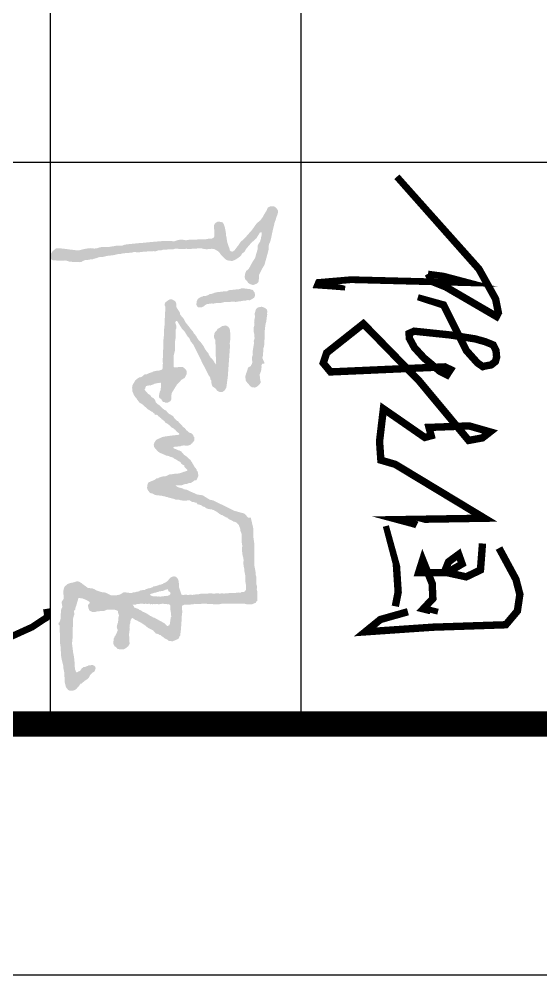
# Model space of a CAD drawing. Extents: x 2506385 to 2810062, y -487803 to -193521.
# Drawn here: x 2658238 to 2660319, y -450039 to -446230 of the extents above; entities that cross this region are included whole.
import ezdxf

# ---------------------------------------------------------------- set-up
doc = ezdxf.new("R2010")
doc.units = 0
doc.header["$LTSCALE"] = 1000
doc.header["$MEASUREMENT"] = 0
doc.linetypes.add('CENTERX2', pattern=[4, 2.5, -0.5, 0.5, -0.5])
doc.layers.add('PUB_TITLE', color=4, linetype='Continuous')

# ---------------------------------------------------------------- blocks, each defined once
blk = doc.blocks.new('A$C79942E48')
at = {"const_width": 25}
for points in [[(1265.8, 632.7), (1371.8, 690.1), (1422.7, 703.4), (1479.1, 695), (1525.7, 655.7), (1533.9, 408.7), (1549.7, 178.9), (1507.9, 230.3), (1481.5, 323.8)], [(1250.3, 576.7), (1340.2, 569.8), (1363.3, 521.4), (1347.2, 447.6), (1312.6, 461.4), (1287.2, 496), (1319.5, 507.5), (1349.2, 456.9), (1349.5, 360), (1305.7, 373.8), (1386.4, 406.1), (1437.1, 408.4), (1471.7, 376.1), (1480.9, 413), (1488.1, 411.2)]]:
    blk.add_lwpolyline(points, dxfattribs=at)
for points in [[(7.6, 286.3, 23, 25, 0), (320.4, 564.7, 25, 25, 0), (421.7, 621.1, 25, 25, 0), (468.7, 630.5, 25, 25, 0), (481, 624, 25, 25, 0), (381.2, 452.6, 25, 25, 0), (363.1, 407.1, 25, 25, 0), (336.3, 391.9, 25, 25, 0)], [(336.3, 391.9, 21, 23, 0), (344.3, 444.7, 23, 23, 0), (366.7, 529.3, 23, 23, 0), (366.7, 529.3, 23, 23, 0), (356.4, 131.1, 23, 23, 0), (363.5, 47.2, 23, 23, 0), (365.8, 20.6, 23, 23, 0), (374.7, 16.9, 23, 23, 0), (378.2, 66.9, 23, 23, 0), (378.2, 66.9, 23, 23, 0)], [(415.9, 357.5, 21, 25, 0), (442.1, 444.7, 25, 25, 0), (538, 492.6, 25, 25, 0), (596.2, 521.7, 25, 25, 0), (638.4, 559.5, 25, 25, 0), (648, 573.4, 25, 25, 0), (651.1, 577.8, 25, 25, 0), (649.1, 584.7, 25, 25, 0), (645.2, 606.2, 25, 25, 0), (633.9, 620.4, 25, 25, 0), (619, 624.6, 25, 25, 0), (596.3, 622.5, 25, 25, 0), (577.6, 613, 25, 25, 0), (566.6, 586.1, 25, 25, 0), (557.1, 552.1, 25, 25, 0), (549.6, 504.8, 25, 25, 0), (543.7, 466.9, 25, 25, 0), (535, 383.8, 25, 25, 0), (531, 345, 25, 25, 0), (538.6, 327.7, 25, 25, 0), (554.9, 328.6, 25, 25, 0), (586.6, 345.8, 25, 25, 0), (621.9, 378.3, 25, 25, 0), (667.2, 432.6, 25, 25, 0), (679, 456.1, 25, 25, 0), (660.9, 467.9, 25, 25, 0), (651.8, 448.9, 25, 25, 0), (665.1, 149.5, 25, 25, 0), (669, 61.5, 25, 25, 0), (639, 36.6, 25, 25, 0), (604.3, 48.2, 25, 25, 0), (505.8, 172.7, 25, 25, 0), (699.8, 362.2, 25, 25, 0), (873.6, 506.9, 25, 25, 0), (901.1, 529.8, 25, 25, 0), (892.5, 576.4, 25, 25, 0), (872.2, 602.4, 25, 25, 0), (851.9, 531.5, 25, 25, 0), (856.3, 412.9, 25, 25, 0), (856.9, 395.3, 25, 25, 0), (885.2, 402.7, 25, 25, 0), (891, 381, 25, 25, 0), (794, 240.7, 25, 25, 0), (854.8, 233.4, 25, 25, 0), (904.2, 227.6, 25, 25, 0), (967.8, 232, 25, 25, 0), (982.3, 281.2, 25, 25, 0), (1164.7, 583.6, 25, 25, 0), (1169.5, 291.3, 25, 25, 0), (1184.6, 347.6, 25, 25, 0), (1187.8, 354.1, 25, 25, 0)], [(1191.2, 249, 21, 23, 0), (1323.1, 284.7, 25, 25, 0), (1415.3, 290.7, 25, 25, 0), (1463.2, 281, 25, 25, 0)], [(378.2, 66.9, 23, 16, 0), (385.3, 110.9, 3.2, 3.2, 0)]]:
    blk.add_lwpolyline(points, format="xyseb")
blk = doc.blocks.new('EWW')
at = {"linetype": 'CENTERX2'}
h = blk.add_hatch(color=256, dxfattribs=at)
h.dxf.hatch_style = 1
h.paths.add_polyline_path([(-158746.4, 279530.2), (-158743.6, 279532.9), (-158740.9, 279534.3), (-158738.2, 279534.8), (-158735, 279534.1), (-158732.3, 279533.5), (-158729.5, 279533.5), (-158726.6, 279533.9), (-158724.6, 279534.1), (-158721.7, 279535.1), (-158717.6, 279535.6), (-158714.6, 279536), (-158712.5, 279537.1), (-158710.3, 279537.1), (-158707.5, 279536.7), (-158705, 279536.4), (-158703.3, 279536.7), (-158701.5, 279537.3), (-158700.4, 279537.8), (-158698.7, 279538), (-158696.8, 279538), (-158696.1, 279537.3), (-158695.4, 279536.7), (-158694.3, 279535.7), (-158692.1, 279535.3), (-158690.3, 279535.3), (-158689.1, 279535), (-158687.8, 279534.7), (-158686.1, 279535), (-158685, 279534.8), (-158684, 279534.4), (-158682.5, 279534.3), (-158681.6, 279534.6), (-158680.8, 279534.3), (-158679.6, 279534), (-158678.1, 279533.8), (-158677, 279533.4), (-158675, 279533.1), (-158673.4, 279533.3), (-158672, 279533), (-158670.9, 279532.7), (-158668.7, 279532.6), (-158668.1, 279532.2), (-158666.9, 279531.8), (-158666.3, 279531.3), (-158664.3, 279530.1), (-158663, 279529.3), (-158662.3, 279527.6), (-158661.5, 279525.9), (-158660.2, 279524), (-158660.3, 279522.2), (-158661.6, 279520.2), (-158667.4, 279514.3), (-158670.9, 279510.7), (-158674.7, 279504), (-158677.3, 279499.3), (-158679.8, 279494.7), (-158682.4, 279490), (-158684.7, 279485.9), (-158686.9, 279481.9), (-158690, 279476.3), (-158693.1, 279470.7), (-158693.4, 279467.8), (-158694.3, 279465.3), (-158696.2, 279463.4), (-158697, 279461.3), (-158698.2, 279459.4), (-158699, 279457.4), (-158699.6, 279455.7), (-158700.3, 279453.8), (-158702.3, 279451.7), (-158704.3, 279449.7), (-158705.2, 279447.1), (-158705.7, 279445.7), (-158706.9, 279444.7), (-158708.2, 279442.5), (-158709.8, 279439.8), (-158711.3, 279437.1), (-158712.7, 279434.7), (-158713.9, 279432.5), (-158713.9, 279431.2), (-158714.9, 279430.3), (-158715.5, 279428.6), (-158716, 279427), (-158716.1, 279425.6), (-158716.8, 279424.4), (-158717.6, 279423), (-158718.3, 279421.9), (-158719.6, 279420.6), (-158720.8, 279419.5), (-158721.5, 279417.8), (-158722.1, 279416.4), (-158723, 279414.6), (-158723.7, 279412.9), (-158724.7, 279410.7), (-158725.2, 279409.6), (-158725.6, 279408.7), (-158727.1, 279408.2), (-158727.5, 279407.4), (-158728.3, 279405.7), (-158728.8, 279404.6), (-158729.1, 279403.1), (-158729.4, 279401.9), (-158730.1, 279400.8), (-158730.5, 279399.6), (-158731, 279398), (-158731.5, 279396.7), (-158732.2, 279395.5), (-158732.8, 279394.5), (-158732.8, 279393.4), (-158732.8, 279392.4), (-158733.6, 279391.5), (-158734.3, 279390.6), (-158735.2, 279389.6), (-158736.6, 279389.3), (-158738, 279389.1), (-158739.2, 279388.3), (-158740.4, 279387.4), (-158741.2, 279386.3), (-158742, 279385.7), (-158742.7, 279385.2), (-158743.7, 279384.4), (-158744.6, 279384.4), (-158745.5, 279384.7), (-158745.8, 279385.4), (-158745.8, 279387.4), (-158745.8, 279389.1), (-158744.8, 279390.8), (-158744.8, 279392.9), (-158744.8, 279394.9), (-158745.9, 279396.9), (-158746.8, 279398.4), (-158747.1, 279399.8), (-158747.6, 279401.7), (-158747.6, 279404.9), (-158748.1, 279408), (-158748.1, 279410.3), (-158748.7, 279413.4), (-158748.7, 279416.4), (-158748.7, 279419.2), (-158748.7, 279422.1), (-158749, 279424.2), (-158748.5, 279426), (-158748.5, 279427.6), (-158748.1, 279429), (-158748.1, 279432.4), (-158749.2, 279435.6), (-158748.7, 279437.7), (-158748.1, 279440.3), (-158747.5, 279441.6), (-158747.9, 279443.9), (-158748.5, 279446.5), (-158749, 279449.3), (-158748.6, 279450.9), (-158747.3, 279452.7), (-158746.8, 279454.7), (-158747.2, 279456.6), (-158747.2, 279458.4), (-158747.2, 279461.3), (-158746.6, 279463.2), (-158747.2, 279465.4), (-158747.8, 279467.7), (-158747.4, 279469.6), (-158747.1, 279471.3), (-158747.4, 279472.7), (-158747.4, 279474.6), (-158747.1, 279476.4), (-158747.3, 279478.5), (-158747.3, 279480.7), (-158747.3, 279484.5), (-158746.7, 279487.5), (-158746.7, 279491.4), (-158748.1, 279493.7), (-158747.8, 279496.5), (-158748.4, 279499.6), (-158748.9, 279502.1), (-158748.5, 279503.9), (-158748.9, 279506.2), (-158747.6, 279508.9), (-158747.8, 279511.8), (-158747.8, 279513.2), (-158748.6, 279517), (-158747.7, 279519.6), (-158747, 279521.7), (-158746.6, 279523.8), (-158746.6, 279524.8), (-158746.9, 279526), (-158747.1, 279526.8), (-158747.4, 279528.6), (-158747, 279529.2)], flags=16)
h.paths.add_polyline_path([(-158798.3, 279527.2), (-158799.3, 279526.6), (-158800.3, 279525.9), (-158801.8, 279525.5), (-158802.6, 279525.3), (-158803.4, 279524.7), (-158803.9, 279524.3), (-158804.5, 279524.6), (-158805.6, 279524.6), (-158806.1, 279523.4), (-158806.1, 279522.2), (-158806.2, 279521), (-158805.6, 279519.7), (-158805.3, 279518.3), (-158805, 279516.8), (-158804.7, 279515.4), (-158803.8, 279514.1), (-158803.1, 279512.4), (-158802.7, 279510.3), (-158801.9, 279508.7), (-158801.2, 279507.6), (-158800.5, 279506.1), (-158800.5, 279505), (-158799.8, 279503.5), (-158799.3, 279502.3), (-158799.6, 279500.6), (-158799.6, 279499.3), (-158799.1, 279497.9), (-158798.8, 279495.4), (-158798.8, 279493.9), (-158798.2, 279492.6), (-158797.9, 279490.1), (-158797.5, 279488.9), (-158797.2, 279487.7), (-158796.3, 279485.9), (-158796, 279484.3), (-158795.4, 279481.8), (-158794.8, 279480.3), (-158794.1, 279478.7), (-158793.7, 279477.6), (-158793.3, 279475.7), (-158793, 279474.1), (-158792.6, 279472.3), (-158792.3, 279470.5), (-158791.6, 279469), (-158791.5, 279467.4), (-158790.6, 279465.7), (-158790, 279464.6), (-158789.7, 279463.4), (-158789.7, 279461.7), (-158789.3, 279459.4), (-158788.7, 279458.1), (-158788.2, 279457), (-158787.4, 279456.4), (-158786.9, 279455), (-158786.9, 279453.9), (-158785.7, 279453.5), (-158784.8, 279453.1), (-158784, 279453.4), (-158783.4, 279454), (-158782.6, 279454.8), (-158781.8, 279456.5), (-158781, 279458.8), (-158780, 279461.1), (-158779.5, 279463), (-158779, 279464.2), (-158778.4, 279465.4), (-158778.5, 279467.1), (-158778.2, 279468.7), (-158777.9, 279469.9), (-158777.9, 279471.3), (-158778.3, 279473.4), (-158778.5, 279474.9), (-158778.5, 279476.4), (-158778.2, 279478.1), (-158778.6, 279480.1), (-158778.6, 279481.4), (-158777.6, 279482.9), (-158777.4, 279484.6), (-158777.7, 279486.5), (-158778.1, 279488.6), (-158777.5, 279490.4), (-158777.3, 279493), (-158777.6, 279494.2), (-158777.4, 279496.2), (-158777.7, 279498.6), (-158778.3, 279500.5), (-158778.6, 279502.8), (-158778.6, 279505), (-158779, 279506.8), (-158779, 279508.7), (-158779.4, 279510.6), (-158779.6, 279512.8), (-158779.4, 279515), (-158780.1, 279517.5), (-158780.6, 279518.7), (-158779.9, 279520), (-158780.3, 279522.5), (-158780.5, 279523.9), (-158781.9, 279526.1), (-158782.3, 279528.5), (-158783.7, 279530.4), (-158785, 279532.1), (-158785.7, 279532.9), (-158786.8, 279533.9), (-158788.1, 279534.6), (-158789.9, 279534.8), (-158791.5, 279534.5), (-158793.2, 279534.2), (-158794.4, 279532.9), (-158795.6, 279532), (-158796.7, 279530.8), (-158797.5, 279529.9), (-158797.9, 279528.5)], flags=16)
h.paths.add_polyline_path([(-159855.6, 279741.2), (-159857.9, 279755.8), (-159852.7, 279765.3), (-159843.6, 279771.2), (-159827.4, 279773.1), (-159815, 279773.1), (-159800.8, 279773.1), (-159788.2, 279771.2), (-159770.9, 279771.9), (-159748.2, 279770.2), (-159730.1, 279768.9), (-159713.8, 279767.7), (-159695.5, 279766.4), (-159673.9, 279764.8), (-159652.9, 279763.3), (-159628, 279759.9), (-159625.9, 279759.6), (-159610.1, 279757.5), (-159598.7, 279750.4), (-159592.9, 279741.6), (-159592.9, 279730.5), (-159596.9, 279721.8), (-159604.5, 279715.8), (-159608.5, 279712.7), (-159610.9, 279707.6), (-159615.4, 279702.2), (-159621.4, 279699.6), (-159631.5, 279697.5), (-159638.3, 279697.5), (-159643.7, 279694), (-159651.6, 279692.6), (-159660.5, 279686), (-159677.7, 279677.4), (-159692.3, 279670.1), (-159709.6, 279661.4), (-159722.1, 279655.2), (-159735.2, 279648.7), (-159746.7, 279642.9), (-159757.4, 279637.6), (-159771.6, 279630.5), (-159784, 279624.3), (-159792.9, 279615.9), (-159805.8, 279610.6), (-159814.4, 279602.7), (-159826, 279595.7), (-159835.7, 279589.9), (-159845.2, 279580.2), (-159854.8, 279574.2), (-159863.5, 279568.8), (-159870.9, 279564.2), (-159876, 279561.1), (-159876, 279556.9), (-159869.1, 279553.6), (-159858.1, 279557.6), (-159846.2, 279557.6), (-159840.3, 279554.9), (-159833.3, 279554.9), (-159821.1, 279554.9), (-159806.2, 279554.9), (-159792.9, 279552.6), (-159775.7, 279552.6), (-159757.8, 279552.6), (-159747.3, 279550), (-159734.7, 279546.8), (-159722.4, 279546.8), (-159711.2, 279546.8), (-159700.3, 279546.8), (-159693.6, 279546.8), (-159690.7, 279549.7), (-159690.7, 279553), (-159691.3, 279560.2), (-159692.1, 279568.8), (-159692.9, 279577.5), (-159692.9, 279583.7), (-159686.4, 279591), (-159681.1, 279596.9), (-159673.1, 279599.6), (-159665.2, 279599.6), (-159655.9, 279594.9), (-159648.9, 279591.4), (-159644.3, 279583.7), (-159640.5, 279577.3), (-159633.7, 279572.5), (-159624.8, 279562.2), (-159614.2, 279555.6), (-159610.1, 279553), (-159602.3, 279548.2), (-159597.5, 279545.2), (-159589.8, 279540.4), (-159580.4, 279538.4), (-159570.1, 279538.4), (-159563.5, 279538.4), (-159556.6, 279535), (-159553.3, 279529.4), (-159549.7, 279523.4), (-159549.7, 279515.2), (-159552.6, 279510.9), (-159552.6, 279504.9), (-159558.9, 279501), (-159563.2, 279498.2), (-159563.9, 279497.8), (-159566.5, 279496.3), (-159566.3, 279493.2), (-159567.6, 279491.6), (-159570.1, 279490.4), (-159571.9, 279488.3), (-159575.5, 279488.3), (-159581.2, 279489.4), (-159588.4, 279490.8), (-159593.6, 279491.9), (-159597.3, 279493.7), (-159600.4, 279495.3), (-159604.1, 279495.3), (-159608.6, 279496.2), (-159611.7, 279496.8), (-159614.7, 279497.4), (-159617.4, 279497.4), (-159620.9, 279497.4), (-159624, 279497.4), (-159626, 279497.4), (-159628.6, 279495.9), (-159629.6, 279495.3), (-159629.6, 279491.9), (-159628.5, 279489.6), (-159628.5, 279486.1), (-159628.5, 279483.8), (-159627.6, 279481.6), (-159627.6, 279478.9), (-159627.6, 279476.6), (-159625.5, 279473.8), (-159626.4, 279472), (-159624.3, 279468.4), (-159621.7, 279465.3), (-159621.7, 279461.9), (-159620.4, 279457.5), (-159618.2, 279454.3), (-159619.2, 279450.9), (-159618.5, 279447.4), (-159618.5, 279444.5), (-159617.9, 279441.9), (-159616.2, 279439.7), (-159616.2, 279437.6), (-159613.9, 279436.4), (-159610.9, 279434.8), (-159609, 279433.8), (-159606, 279433.8), (-159603.8, 279431.7), (-159602.3, 279431.7), (-159600.5, 279432.9), (-159597.7, 279434.7), (-159593.8, 279437.2), (-159592.1, 279439.7), (-159589.3, 279442.5), (-159585.6, 279445.1), (-159583.7, 279448.2), (-159581.9, 279451.2), (-159580, 279454.3), (-159577.2, 279455.8), (-159574.4, 279457.4), (-159572.8, 279458.3), (-159571.5, 279460.6), (-159570.7, 279462), (-159569.3, 279464.5), (-159567.1, 279468.4), (-159563.1, 279471.2), (-159559.8, 279473.5), (-159555.4, 279474.9), (-159552.1, 279475.9), (-159549.7, 279478.6), (-159545.9, 279481.4), (-159543.7, 279484.9), (-159542.1, 279487.2), (-159539.9, 279490.7), (-159536.9, 279493.7), (-159535.1, 279495.5), (-159529.4, 279501.2), (-159525.9, 279504.7), (-159523.6, 279508.7), (-159520.4, 279512.1), (-159519.2, 279516.2), (-159514.3, 279520.7), (-159510.9, 279523.8), (-159508.5, 279526.1), (-159506.3, 279528.2), (-159504.3, 279531.7), (-159501.3, 279536.9), (-159499.5, 279540), (-159498.3, 279543.5), (-159496.1, 279545.2), (-159493.2, 279547.5), (-159489.7, 279548.7), (-159487.6, 279551.3), (-159480.3, 279557.7), (-159477.7, 279561.3), (-159476, 279565.4), (-159472.3, 279568), (-159468.9, 279570.4), (-159466.5, 279573.5), (-159461.1, 279578.4), (-159456.4, 279582.7), (-159452.7, 279586.1), (-159450.3, 279589.8), (-159448.6, 279592.3), (-159440.8, 279597.8), (-159437.1, 279602.3), (-159434.6, 279605.4), (-159430.2, 279610.7), (-159428.7, 279616.1), (-159428, 279618.4), (-159424.6, 279621.6), (-159420.5, 279625.6), (-159415.9, 279626.5), (-159413.6, 279629.2), (-159408.6, 279629.2), (-159402.7, 279629.2), (-159398.6, 279629.2), (-159395.9, 279627.1), (-159393.2, 279624.9), (-159389.1, 279621.7), (-159385.8, 279617.3), (-159382, 279614), (-159381.3, 279611.1), (-159380, 279608.6), (-159378.7, 279603), (-159378.7, 279597.9), (-159378.7, 279593.9), (-159379.9, 279589.8), (-159379.9, 279586.6), (-159378.5, 279582.2), (-159378.5, 279578.6), (-159375.9, 279574.4), (-159375.9, 279570.9), (-159375.9, 279568.1), (-159375.9, 279565.5), (-159375.3, 279562), (-159374.7, 279559), (-159374.7, 279556), (-159375.6, 279552.6), (-159373.8, 279550), (-159373.2, 279547.2), (-159371.6, 279546.5), (-159369.2, 279545.8), (-159368.7, 279547.9), (-159365.6, 279552), (-159364.7, 279557.8), (-159360.4, 279565.5), (-159360.4, 279569.1), (-159357.1, 279574.7), (-159354.6, 279579.1), (-159351.2, 279580.9), (-159348.8, 279583.1), (-159341.9, 279589.5), (-159335.7, 279598.7), (-159331.7, 279602.8), (-159325.5, 279608.9), (-159323, 279613.9), (-159318.3, 279616), (-159313, 279620.1), (-159303.8, 279625.3), (-159297.9, 279628.6), (-159292.4, 279631.7), (-159287.2, 279636.5), (-159283.8, 279639.6), (-159278.8, 279639.6), (-159275.9, 279642.5), (-159272.2, 279644.2), (-159258, 279645.9), (-159246.7, 279640.7), (-159241.3, 279638.2), (-159241.3, 279632.1), (-159237.9, 279627.3), (-159233.2, 279620.7), (-159230.4, 279616.7), (-159230.4, 279610.4), (-159228, 279604.3), (-159226.4, 279600.1), (-159226.4, 279593.2), (-159224.5, 279588.6), (-159220.6, 279579.3), (-159220.6, 279572.9), (-159220.6, 279568.8), (-159220.6, 279562.5), (-159220.6, 279557.9), (-159218.8, 279555.8), (-159216.1, 279560.4), (-159212.8, 279566), (-159210.6, 279575), (-159208.9, 279582.2), (-159205.6, 279587.4), (-159203.7, 279596.1), (-159202.5, 279601.9), (-159198.5, 279608.9), (-159190.3, 279627.6), (-159183.9, 279642), (-159182.6, 279652), (-159181.1, 279663), (-159175.9, 279671.4), (-159168.5, 279683.3), (-159163.7, 279691), (-159160.5, 279704.6), (-159153.4, 279719.3), (-159147.5, 279731.7), (-159141.7, 279743.9), (-159136.7, 279753.9), (-159128.7, 279770.2), (-159123.8, 279780.1), (-159119.4, 279788.9), (-159113.5, 279810.1), (-159111.4, 279817.9), (-159108.2, 279829.5), (-159097.4, 279839.7), (-159091.6, 279845.1), (-159091.6, 279855.2), (-159070.5, 279860.1), (-159063.7, 279861.6), (-159046.2, 279865.6), (-159031.9, 279865.6), (-159012.9, 279865.6), (-158983.9, 279869.8), (-158967.3, 279869.8), (-158952.8, 279869.8), (-158939.3, 279869.8), (-158925.4, 279869.8), (-158904.4, 279869.8), (-158898.5, 279869.8), (-158884, 279872.5), (-158873.7, 279874.4), (-158863.6, 279874.4), (-158855.8, 279877.7), (-158842.2, 279877.7), (-158832.7, 279877.7), (-158825.5, 279877.7), (-158817.7, 279880.4), (-158806.3, 279878.8), (-158796.5, 279881.5), (-158785.9, 279881.5), (-158778.5, 279881.5), (-158769, 279881.5), (-158761, 279881.5), (-158757.8, 279877.2), (-158752.9, 279875.3), (-158751.3, 279871.1), (-158749.4, 279866.5), (-158746.5, 279859.2), (-158746.5, 279851.2), (-158746.5, 279846.8), (-158746.5, 279839.4), (-158747.8, 279834.3), (-158749.3, 279828.7), (-158749.3, 279823.9), (-158749.3, 279818.6), (-158749.3, 279815), (-158749.3, 279807.2), (-158749.3, 279800.2), (-158749.3, 279794.9), (-158749.3, 279790.7), (-158749, 279774.9), (-158749, 279767), (-158749, 279756.3), (-158749, 279740.8), (-158745.9, 279723.6), (-158745.9, 279712.6), (-158747.6, 279701.6), (-158747.6, 279693), (-158747.6, 279688.4), (-158748.6, 279679.7), (-158748.6, 279671.9), (-158748.6, 279665.4), (-158748.6, 279661.2), (-158748.6, 279657.6), (-158747.4, 279651.3), (-158747.4, 279645.8), (-158747.4, 279638.7), (-158748.8, 279631.2), (-158747.1, 279627.2), (-158747.1, 279619.2), (-158745.8, 279615.2), (-158745.5, 279609.7), (-158745.5, 279605.9), (-158745.5, 279600.9), (-158745.5, 279597.5), (-158745.5, 279592.6), (-158745.5, 279589.9), (-158743.7, 279586.8), (-158742.1, 279583.9), (-158740.6, 279581.3), (-158735.7, 279581.3), (-158733.3, 279580.1), (-158728.3, 279580.1), (-158725.7, 279580.7), (-158717.7, 279582.3), (-158713.3, 279582.3), (-158709.8, 279580.5), (-158704.9, 279581.3), (-158701, 279579.8), (-158695.7, 279579.8), (-158681.9, 279579.9), (-158673, 279577.7), (-158666.6, 279577.7), (-158660.7, 279577.7), (-158653.4, 279576.1), (-158643.8, 279576.1), (-158638.3, 279575.4), (-158628.8, 279574.3), (-158621.3, 279573.4), (-158618.7, 279570.6), (-158612.3, 279568), (-158609.2, 279566.8), (-158607.3, 279562.3), (-158606.2, 279559.7), (-158604.7, 279556.2), (-158603.5, 279553.4), (-158602, 279549.9), (-158601.3, 279548.2), (-158598.4, 279541.2), (-158599.9, 279537.7), (-158599.9, 279533.8), (-158599.9, 279531.5), (-158599.9, 279529.3), (-158603.6, 279524.7), (-158606.7, 279520.8), (-158608.7, 279516.5), (-158610.7, 279512), (-158612.1, 279509), (-158615.5, 279506.3), (-158617, 279503.3), (-158621.5, 279497.9), (-158624.6, 279494.1), (-158624.6, 279490), (-158627.5, 279487.1), (-158629.6, 279479.6), (-158630.9, 279475.4), (-158634.3, 279472.6), (-158637.9, 279469.7), (-158641.8, 279466.4), (-158644.1, 279462.1), (-158646.5, 279457.5), (-158648.2, 279454.3), (-158651.3, 279448.4), (-158653.2, 279444.7), (-158656.9, 279440.2), (-158660.5, 279435.9), (-158665.9, 279429.4), (-158667.7, 279424.8), (-158671.9, 279419.6), (-158674.7, 279414.3), (-158677.7, 279408.8), (-158679.8, 279405), (-158682.3, 279400.3), (-158684.3, 279394.3), (-158687.1, 279391.4), (-158689.1, 279389.5), (-158689.1, 279386.5), (-158690.7, 279384.5), (-158691.8, 279383.1), (-158691.8, 279380.9), (-158688.8, 279379), (-158684.6, 279376.4), (-158679, 279375.1), (-158673.5, 279375.1), (-158666.3, 279372.4), (-158660.6, 279372.4), (-158652.7, 279371), (-158647.5, 279372.5), (-158640.6, 279371.1), (-158633.2, 279371.1), (-158630.1, 279369), (-158622.4, 279369), (-158615.8, 279371), (-158609.6, 279371), (-158602.9, 279371), (-158595.9, 279371), (-158590.6, 279372), (-158584.4, 279369.2), (-158578.8, 279365.2), (-158575, 279360.5), (-158572.5, 279357.3), (-158569.6, 279353.6), (-158568.2, 279349.7), (-158567.1, 279346.6), (-158567.1, 279343.8), (-158567.1, 279340.3), (-158567.1, 279333.1), (-158568.6, 279326.8), (-158569.6, 279322.7), (-158572.8, 279320.1), (-158575.4, 279318.1), (-158577.6, 279316), (-158578.7, 279313.5), (-158579.6, 279311.3), (-158584.1, 279309.9), (-158587.8, 279306.9), (-158595.3, 279306.9), (-158598.9, 279306.9), (-158604.4, 279308.6), (-158610.4, 279308.6), (-158613.4, 279310.5), (-158617, 279310.5), (-158621.1, 279314.8), (-158627, 279317.5), (-158636.2, 279321.7), (-158640.2, 279323.5), (-158646.5, 279323.5), (-158648.8, 279322.3), (-158655.9, 279320.3), (-158661.2, 279321.5), (-158666.3, 279322.6), (-158669.8, 279323.5), (-158672.3, 279325.2), (-158676.6, 279325.2), (-158680.9, 279326.1), (-158684.1, 279326.1), (-158687.4, 279326.1), (-158690.3, 279326.1), (-158696, 279327.8), (-158699.1, 279328.6), (-158702.5, 279329.6), (-158705, 279327.8), (-158708.4, 279327.8), (-158710.6, 279325.8), (-158713.4, 279325.8), (-158716.4, 279325.8), (-158719, 279325.8), (-158721.2, 279323.5), (-158722.4, 279320.1), (-158723.3, 279317.5), (-158724.1, 279315.4), (-158725.8, 279310.6), (-158725.8, 279302.8), (-158725.8, 279298.7), (-158725.8, 279290.5), (-158725.8, 279282.3), (-158723.8, 279278), (-158720.4, 279270.6), (-158719.9, 279263.8), (-158719.3, 279256.1), (-158719.3, 279251.9), (-158718, 279245.7), (-158718, 279240.5), (-158715.9, 279234.9), (-158715.9, 279231.4), (-158715.9, 279229.7), (-158715.9, 279223.6), (-158718.2, 279218.6), (-158720.5, 279213.6), (-158721.7, 279211.1), (-158726.7, 279209.3), (-158732, 279207.4), (-158739.2, 279205.9), (-158742.8, 279205.9), (-158747.7, 279208.5), (-158748.9, 279211.1), (-158752.6, 279212.6), (-158754.7, 279212.6), (-158756.8, 279210.8), (-158760.3, 279205.2), (-158762.6, 279201.6), (-158765.5, 279194.7), (-158767.5, 279189.9), (-158770.2, 279183.4), (-158770.2, 279177), (-158771.9, 279172.4), (-158771.6, 279170.7), (-158771.1, 279167.5), (-158763.1, 279165.2), (-158757.8, 279163.6), (-158749.4, 279161.2), (-158738.7, 279158.1), (-158731.7, 279154.9), (-158725.9, 279154.9), (-158721.5, 279150.5), (-158713.5, 279150.5), (-158705.2, 279150.8), (-158698.5, 279148.3), (-158689.1, 279146.3), (-158679.6, 279146.3), (-158666.7, 279146.2), (-158659.9, 279146.1), (-158653.6, 279144.5), (-158644, 279144.5), (-158635.1, 279144.5), (-158624.5, 279144.5), (-158614.8, 279144.5), (-158602.1, 279143.1), (-158591.1, 279141.9), (-158579.4, 279143.4), (-158564, 279145.3), (-158553, 279146.7), (-158538.7, 279149.7), (-158525.6, 279151.1), (-158515.9, 279152.1), (-158505.9, 279152.1), (-158498.4, 279152.1), (-158492.7, 279154.5), (-158485.8, 279154.5), (-158479.8, 279157.3), (-158475.9, 279159.2), (-158475.9, 279163.3), (-158479, 279167.4), (-158481.6, 279174.4), (-158488.4, 279178.6), (-158492.9, 279183.2), (-158496.7, 279187.2), (-158496.7, 279193.8), (-158498.4, 279196), (-158500.8, 279204.1), (-158503.1, 279208), (-158503.1, 279214.3), (-158504.9, 279219.7), (-158504.9, 279224.4), (-158501.2, 279231.3), (-158497.7, 279234.9), (-158491.3, 279236.2), (-158485.3, 279234.1), (-158480.2, 279232.2), (-158476.8, 279228.3), (-158474.9, 279224.1), (-158470.6, 279219.8), (-158465.7, 279214.9), (-158460.6, 279212.4), (-158455.1, 279209.7), (-158449, 279204.1), (-158446.3, 279199.9), (-158441.5, 279192.5), (-158436.5, 279186.6), (-158430.9, 279180.2), (-158430.9, 279176.2), (-158425.2, 279172.5), (-158420.3, 279169.4), (-158416.3, 279164.8), (-158409.9, 279160.3), (-158407.3, 279156.8), (-158404.2, 279150.5), (-158402.1, 279144), (-158402.1, 279140.5), (-158402.1, 279132.8), (-158405.5, 279126.7), (-158411.5, 279121.1), (-158418.3, 279117.4), (-158423.2, 279116.2), (-158429, 279114.8), (-158435.6, 279113.1), (-158442.9, 279113.1), (-158453.1, 279113.1), (-158458.9, 279111.6), (-158465.1, 279111.6), (-158473.1, 279111.6), (-158480.7, 279109.9), (-158486.2, 279108.8), (-158493.3, 279107.2), (-158501, 279107.2), (-158509.8, 279105), (-158517.8, 279103), (-158527.3, 279100.6), (-158541.7, 279098.3), (-158552.9, 279098.3), (-158562, 279096.8), (-158572.6, 279096.8), (-158584, 279095.3), (-158596.7, 279093.6), (-158609, 279094.6), (-158619.1, 279094.6), (-158628, 279094.6), (-158635.7, 279092.9), (-158642.9, 279092.9), (-158649.6, 279092.9), (-158655.3, 279092.9), (-158661.7, 279092.9), (-158663.6, 279091), (-158667.1, 279087.5), (-158672.4, 279088.6), (-158674.8, 279091.6), (-158681.8, 279094.5), (-158690, 279096.3), (-158701.3, 279096.3), (-158712.8, 279097.6), (-158721.7, 279097.6), (-158727.9, 279099.4), (-158734.3, 279102.8), (-158741, 279102.8), (-158750.4, 279101.2), (-158757.3, 279101.2), (-158762.2, 279104.6), (-158766.2, 279107.3), (-158771.2, 279109.1), (-158779.8, 279109.1), (-158784.7, 279108), (-158795.6, 279106.6), (-158803.5, 279108.3), (-158811.4, 279109.9), (-158818.5, 279113.7), (-158822.3, 279118.2), (-158827.6, 279124.4), (-158830.9, 279134.3), (-158833.5, 279145.2), (-158835.7, 279154.3), (-158838.7, 279162), (-158836.3, 279171.1), (-158831.1, 279179.7), (-158825.5, 279186.8), (-158819.9, 279194.5), (-158815.1, 279200.9), (-158811.1, 279206.5), (-158811.1, 279212.7), (-158810.2, 279219.2), (-158809.6, 279223.9), (-158806.5, 279231.7), (-158801.8, 279239.8), (-158798.5, 279249.8), (-158795.6, 279258.7), (-158794.1, 279266.4), (-158793.5, 279274.7), (-158790.9, 279279.8), (-158787.5, 279286.7), (-158783.4, 279294.8), (-158781.9, 279302.6), (-158781.9, 279310.1), (-158781.9, 279318.1), (-158783.7, 279324.2), (-158784.8, 279331.4), (-158787.6, 279336.7), (-158790.1, 279341.4), (-158793.2, 279345.5), (-158794.9, 279349.2), (-158794.9, 279354.2), (-158793.5, 279359.3), (-158792.5, 279365.7), (-158792.2, 279373.3), (-158791.9, 279380.4), (-158793.8, 279385.7), (-158793.8, 279391.8), (-158795.5, 279396.1), (-158797.4, 279400.7), (-158797.4, 279405.6), (-158798.6, 279409.6), (-158800.4, 279412.5), (-158802.8, 279417.4), (-158802.8, 279422), (-158804.2, 279426.7), (-158804.2, 279433), (-158806.9, 279436.6), (-158808.3, 279440.8), (-158810, 279446.2), (-158811, 279451.5), (-158812, 279457), (-158813.5, 279460.1), (-158815, 279463.2), (-158817.7, 279466.3), (-158818.8, 279473), (-158819.8, 279479), (-158822, 279484.7), (-158824.1, 279489.9), (-158825.7, 279497.6), (-158827.9, 279504), (-158831.1, 279508.3), (-158833.4, 279513.9), (-158837.5, 279520.6), (-158840.8, 279524.6), (-158844.4, 279527.2), (-158847.3, 279528.7), (-158850.3, 279531.8), (-158854.1, 279535.9), (-158856.3, 279541.2), (-158857.5, 279545.7), (-158857.5, 279550.8), (-158856, 279556.5), (-158852.2, 279561), (-158846.3, 279564.9), (-158839.5, 279567), (-158833.9, 279567.7), (-158827.8, 279568.5), (-158823.6, 279568.5), (-158815.8, 279568.5), (-158809.1, 279570.7), (-158801.4, 279573.2), (-158794.8, 279575.4), (-158790.1, 279576.9), (-158785.5, 279578.5), (-158784.1, 279582.8), (-158784.1, 279588.1), (-158784.9, 279592.3), (-158784.9, 279597.1), (-158784.1, 279601.9), (-158784.1, 279607.2), (-158784.6, 279612.3), (-158784.6, 279616.2), (-158784.2, 279622.7), (-158784.9, 279627.8), (-158785.6, 279632.9), (-158786.4, 279638.7), (-158786.4, 279646.4), (-158787.8, 279652), (-158789, 279656.5), (-158789, 279662.1), (-158789, 279666.6), (-158789, 279672.6), (-158789, 279681), (-158790.2, 279689.8), (-158790.2, 279698.4), (-158788.8, 279708.9), (-158790.1, 279716.6), (-158790.1, 279724.8), (-158789.2, 279731.1), (-158790.5, 279740.3), (-158789.3, 279747.5), (-158790, 279753), (-158791, 279760.9), (-158791, 279767), (-158792.1, 279771.5), (-158792.3, 279778.6), (-158792.3, 279787.4), (-158792.3, 279795.4), (-158792.9, 279800.5), (-158793.8, 279807.2), (-158792.8, 279813.8), (-158795.9, 279819.2), (-158795.9, 279825.8), (-158797, 279830.4), (-158801, 279833.3), (-158804.4, 279835.8), (-158812.7, 279835.8), (-158819, 279835.8), (-158823.4, 279835.8), (-158829.8, 279834.4), (-158840.7, 279833.4), (-158849.7, 279833.4), (-158860.1, 279833.4), (-158865.3, 279831.9), (-158872.7, 279830.9), (-158880.1, 279829.3), (-158888, 279829.3), (-158891.7, 279827.7), (-158900.7, 279826.5), (-158907.6, 279825.5), (-158916.8, 279825.5), (-158922.8, 279827.1), (-158926.3, 279825.7), (-158931.3, 279825.7), (-158934.5, 279824.2), (-158940.3, 279822.8), (-158946.8, 279821.3), (-158952.8, 279821.3), (-158957.3, 279819.6), (-158963.3, 279819.6), (-158969.3, 279819.6), (-158976, 279820.7), (-158982.6, 279820.7), (-158985.8, 279819.9), (-158995, 279818.7), (-159004.2, 279818.7), (-159013.9, 279818.9), (-159020.5, 279818), (-159027.8, 279818), (-159032.7, 279816.5), (-159035.3, 279815.8), (-159038.7, 279813.6), (-159043.1, 279813), (-159047.4, 279813), (-159053.7, 279810.4), (-159056.4, 279809.3), (-159061.4, 279808), (-159064.6, 279804.8), (-159067.8, 279801.7), (-159073.4, 279796), (-159075, 279791.1), (-159076.6, 279786.1), (-159079, 279782), (-159081.8, 279777.3), (-159082.9, 279774.1), (-159087.8, 279765.4), (-159091.5, 279761.9), (-159093.4, 279756.2), (-159097.5, 279748.9), (-159100.8, 279743.1), (-159103, 279739.1), (-159103, 279737.2), (-159106.1, 279731.5), (-159109.6, 279726.7), (-159113.3, 279721.9), (-159116.9, 279717.1), (-159118.7, 279712.2), (-159122.5, 279707.2), (-159123.2, 279702.8), (-159125.3, 279697.7), (-159125.3, 279693.4), (-159126.8, 279686.1), (-159127.8, 279681.5), (-159129.4, 279677.2), (-159133.3, 279672.5), (-159135.8, 279669.4), (-159135.8, 279666), (-159137.8, 279662.2), (-159141.1, 279659), (-159142.7, 279653.4), (-159144, 279648.7), (-159145.7, 279642.4), (-159151.1, 279638.7), (-159151.6, 279635), (-159153.3, 279630.6), (-159154.1, 279625.6), (-159154.9, 279620.9), (-159155.2, 279619.3), (-159157.3, 279617), (-159158.7, 279614.8), (-159160.6, 279611.6), (-159160.6, 279607.6), (-159160.6, 279601.9), (-159159.3, 279598.8), (-159159.3, 279593), (-159159.3, 279588), (-159160.4, 279581), (-159161.1, 279576.2), (-159162.8, 279571), (-159164.1, 279566.7), (-159164.1, 279563.1), (-159164.1, 279560.2), (-159164.1, 279555.2), (-159165.8, 279551), (-159167.3, 279547.2), (-159168.3, 279542.6), (-159169.7, 279536.6), (-159171, 279530.8), (-159171.6, 279527.9), (-159173.8, 279523), (-159174.5, 279517.5), (-159175.9, 279513.8), (-159177.7, 279506.1), (-159179, 279500.1), (-159179, 279496), (-159180, 279491.2), (-159181.1, 279486.3), (-159181.1, 279480.3), (-159182, 279476.9), (-159183.2, 279472.4), (-159183.7, 279470.4), (-159185.5, 279467.3), (-159187.4, 279464.1), (-159189.1, 279461.1), (-159189.1, 279459), (-159189.5, 279456.3), (-159190.6, 279453.7), (-159192.3, 279451.4), (-159194.6, 279449.7), (-159197.6, 279447.4), (-159199.4, 279446.1), (-159201.9, 279444.3), (-159205.4, 279442.8), (-159208.9, 279441.5), (-159213.3, 279441.5), (-159216.3, 279442.3), (-159220.3, 279442.3), (-159224.2, 279443.2), (-159227.1, 279443.8), (-159229.4, 279445.2), (-159232.3, 279446.8), (-159233.8, 279450.2), (-159235.6, 279454.6), (-159238.1, 279460.8), (-159239.9, 279465.3), (-159241.8, 279469.9), (-159244.9, 279475), (-159248.5, 279478.3), (-159248.5, 279484.7), (-159252.1, 279490), (-159254.1, 279496.5), (-159256.1, 279503.4), (-159256.1, 279509.2), (-159257.4, 279515.4), (-159259, 279520.1), (-159261.4, 279525.2), (-159263.3, 279529.2), (-159265, 279532.9), (-159264.8, 279539.7), (-159266.1, 279547.4), (-159267.1, 279553.9), (-159267.7, 279559.5), (-159267.7, 279564.7), (-159268.4, 279570.3), (-159269.6, 279574), (-159271.3, 279579.1), (-159272.4, 279582.5), (-159273.4, 279585.6), (-159275.6, 279588.7), (-159275.6, 279591.7), (-159276.9, 279595), (-159277.7, 279599.3), (-159279.3, 279601.9), (-159281.6, 279601.9), (-159283.7, 279601.1), (-159285.5, 279598.4), (-159287, 279597.3), (-159289.5, 279595.5), (-159291, 279593.3), (-159292.2, 279591.5), (-159294.3, 279590.7), (-159296, 279589.9), (-159299.7, 279589.9), (-159300.5, 279589.9), (-159300.5, 279588.2), (-159302.6, 279584.6), (-159306, 279578.6), (-159309.9, 279576.7), (-159313.8, 279573.3), (-159316.5, 279567.8), (-159320, 279562.4), (-159322.8, 279558.1), (-159325.8, 279553.5), (-159327.6, 279548.8), (-159331, 279544.7), (-159332.6, 279541.1), (-159333.5, 279536.7), (-159335.2, 279532.7), (-159337.3, 279527.9), (-159338.5, 279522), (-159339.4, 279517.2), (-159341.8, 279513.2), (-159344.2, 279506.9), (-159346, 279502.1), (-159348.5, 279497.8), (-159349.9, 279492.8), (-159352.6, 279488.8), (-159355.3, 279485.1), (-159358.9, 279482.4), (-159360.9, 279479.6), (-159364.6, 279476.9), (-159367.6, 279473.5), (-159370.7, 279471.6), (-159373.7, 279469.7), (-159376.4, 279469.1), (-159380.5, 279468.2), (-159384.4, 279468.2), (-159388.1, 279469.4), (-159391.9, 279470.8), (-159396.6, 279474.1), (-159400.3, 279476.6), (-159402.9, 279479.9), (-159404.9, 279484.3), (-159407.8, 279490.3), (-159409.9, 279494.9), (-159412.8, 279501.1), (-159414.1, 279506.5), (-159415, 279510.6), (-159415.8, 279514), (-159415.8, 279518), (-159417, 279523.1), (-159417, 279528.5), (-159418.3, 279532.7), (-159418.3, 279535.6), (-159418.4, 279540.4), (-159419.5, 279542.7), (-159420.5, 279546.7), (-159419.6, 279548.7), (-159420.4, 279552.5), (-159420.9, 279555.2), (-159420.9, 279558.7), (-159421.9, 279562.3), (-159421.9, 279565.3), (-159422.8, 279567.4), (-159423.5, 279569.1), (-159424.4, 279569.7), (-159426.1, 279569.7), (-159428.2, 279568.9), (-159429.5, 279567.2), (-159430.9, 279565.3), (-159432, 279562.4), (-159433, 279561.3), (-159433.9, 279560.3), (-159435.5, 279559.6), (-159436.7, 279558.2), (-159439, 279556.3), (-159441.7, 279553.8), (-159443.5, 279551.1), (-159445.3, 279549), (-159447.4, 279546.6), (-159449.8, 279542), (-159452.6, 279537.7), (-159456.6, 279533.7), (-159460.3, 279530), (-159461.7, 279528.6), (-159464, 279525.4), (-159466, 279522.8), (-159467.9, 279520), (-159469.3, 279516.9), (-159470.3, 279514.6), (-159472.3, 279513.6), (-159474.5, 279512.4), (-159476.5, 279510.3), (-159479.1, 279507.4), (-159482, 279503.4), (-159484.1, 279500.4), (-159486.3, 279498.4), (-159489.1, 279495.9), (-159490.8, 279492.8), (-159492.8, 279490.8), (-159494.6, 279489.1), (-159495.6, 279487), (-159498.8, 279484.6), (-159501.5, 279481.7), (-159502, 279479.5), (-159501.5, 279478.1), (-159501.5, 279476.2), (-159502, 279474), (-159502.3, 279472.6), (-159505.2, 279471.2), (-159507.4, 279470.2), (-159508.3, 279467.3), (-159511.7, 279463.7), (-159514.6, 279460.7), (-159515.1, 279458.4), (-159518.5, 279453.2), (-159521, 279449.2), (-159524, 279444.6), (-159527.7, 279440.6), (-159530.3, 279437.8), (-159532.6, 279434.7), (-159534.4, 279431.6), (-159538.9, 279428.4), (-159541, 279426), (-159542.2, 279424.2), (-159544.3, 279421.1), (-159546.1, 279418.5), (-159548.1, 279414.4), (-159549.3, 279412), (-159551.6, 279410.6), (-159553.8, 279408.5), (-159556.4, 279406.6), (-159559.9, 279403.6), (-159563.1, 279401.5), (-159566.6, 279399.4), (-159568.9, 279397.6), (-159570.5, 279395.6), (-159573, 279394), (-159575.8, 279392.1), (-159578.1, 279390.5), (-159581.1, 279389), (-159581.1, 279387.9), (-159587.1, 279386.5), (-159593.1, 279383.5), (-159598.5, 279382.3), (-159603.4, 279382.3), (-159609.8, 279381.6), (-159616, 279382.7), (-159620.6, 279383.5), (-159625.8, 279386.6), (-159630.3, 279389.2), (-159634.3, 279391.6), (-159639.7, 279394.8), (-159642.4, 279398), (-159645.5, 279401.8), (-159647.9, 279405.7), (-159651.1, 279410.4), (-159651.6, 279414.8), (-159653.3, 279419.7), (-159655.3, 279422.9), (-159658.6, 279426.9), (-159661.4, 279429.9), (-159662.5, 279432), (-159663.3, 279435.5), (-159663.3, 279439.4), (-159664.1, 279442.6), (-159667.2, 279446.9), (-159668.3, 279451), (-159670.4, 279456.4), (-159671.3, 279461.1), (-159674.1, 279465.1), (-159675.2, 279467.8), (-159675.6, 279470.6), (-159676, 279475.1), (-159677.9, 279479.8), (-159677.9, 279484.4), (-159677.9, 279488.7), (-159679, 279492.2), (-159680.3, 279495.8), (-159681.4, 279499.1), (-159683.6, 279501.9), (-159686.3, 279503.6), (-159690.9, 279503.6), (-159695.1, 279503.6), (-159700, 279503.6), (-159704.5, 279504.2), (-159709.6, 279504.2), (-159714.9, 279503.1), (-159720.1, 279503.7), (-159726.8, 279504), (-159732.7, 279504.9), (-159736.6, 279504.5), (-159738.8, 279504.5), (-159744.5, 279505.3), (-159748.7, 279505.3), (-159752.2, 279505.3), (-159756.4, 279505.3), (-159760, 279505.3), (-159765.7, 279506.2), (-159767.6, 279506.2), (-159773.7, 279506.2), (-159776.8, 279506.2), (-159801.7, 279506.7), (-159825.4, 279509.5), (-159844.8, 279509.5), (-159866.9, 279512), (-159885, 279512), (-159900.2, 279513.1), (-159913.2, 279513.5), (-159924.9, 279513.8), (-159933.3, 279513.8), (-159937.6, 279511.9), (-159943.4, 279511.9), (-159948, 279513.2), (-159951.6, 279516.7), (-159955.2, 279521.5), (-159959, 279526.5), (-159961.7, 279532.6), (-159961.7, 279541), (-159957.7, 279548.2), (-159955, 279553), (-159949.7, 279556.4), (-159943, 279558.5), (-159937.5, 279558.5), (-159931.3, 279558.5), (-159926.1, 279561), (-159919.9, 279565.4), (-159916, 279568.1), (-159910.8, 279570.9), (-159906.2, 279573.3), (-159902, 279573.3), (-159898.2, 279576.2), (-159893.7, 279579.5), (-159886.3, 279586), (-159881, 279589.6), (-159875.6, 279591.7), (-159868, 279596.5), (-159861.2, 279602.1), (-159856, 279606.4), (-159848.6, 279612), (-159841.7, 279617.3), (-159838.1, 279620.1), (-159834.9, 279623.7), (-159829.4, 279626.6), (-159826.1, 279628.4), (-159821.5, 279632.4), (-159816.7, 279636.7), (-159808.7, 279640.7), (-159801.7, 279645.4), (-159797.6, 279648.1), (-159794.2, 279652.7), (-159788.9, 279656.8), (-159784.7, 279659.9), (-159781.1, 279662.8), (-159776.5, 279666.2), (-159768.7, 279669.7), (-159762.2, 279673.4), (-159757.3, 279677.7), (-159752.7, 279680.5), (-159747.1, 279685.5), (-159739.8, 279688.5), (-159735.5, 279691.6), (-159728.6, 279695.6), (-159724.9, 279700.5), (-159719.7, 279704.4), (-159715, 279708), (-159710.3, 279710.2), (-159706.8, 279713.4), (-159702.8, 279715.4), (-159704.5, 279717.1), (-159708.8, 279716.2), (-159713.2, 279716.2), (-159721.6, 279716.9), (-159728.1, 279716.2), (-159733.6, 279715.6), (-159740.2, 279715.6), (-159746.2, 279715.6), (-159751, 279714.8), (-159761.8, 279715.5), (-159766.3, 279714.6), (-159771.6, 279714.6), (-159779.9, 279715.4), (-159784.7, 279713.6), (-159790.7, 279713.6), (-159796.1, 279713.9), (-159801, 279713), (-159805.4, 279710.3), (-159810.5, 279708.6), (-159817.9, 279708.6), (-159825.5, 279709.7), (-159832.7, 279713.6), (-159837.3, 279719), (-159841.9, 279721.5), (-159845.3, 279723.3), (-159846.5, 279727.6), (-159848.6, 279730.8), (-159851, 279734.3), (-159853.5, 279738.1)])
h.paths.add_polyline_path([(-159931.3, 279903), (-159932.2, 279899.4), (-159932.2, 279896.4), (-159931.5, 279892.6), (-159930.1, 279886.2), (-159929, 279882.7), (-159927.1, 279879.7), (-159924.9, 279877.5), (-159923.2, 279875.8), (-159918.1, 279874.4), (-159916.4, 279873.7), (-159911.5, 279872.3), (-159909, 279871.5), (-159905, 279870.6), (-159903.7, 279870.5), (-159901.3, 279870.7), (-159898.8, 279870.9), (-159897.3, 279871.6), (-159894.7, 279871.9), (-159892.4, 279871.7), (-159889.4, 279871.4), (-159887.8, 279870.7), (-159883.1, 279870), (-159878.7, 279869.4), (-159876.7, 279868.9), (-159874.3, 279868.7), (-159873.1, 279868.7), (-159868.3, 279868.5), (-159864.9, 279868.9), (-159863.5, 279869.4), (-159860.8, 279869.6), (-159859.2, 279869.6), (-159857.7, 279869.2), (-159856.8, 279868.8), (-159855.5, 279868.2), (-159854.1, 279867.7), (-159852.3, 279867.5), (-159851.5, 279866.9), (-159849.9, 279866.5), (-159849.3, 279866.5), (-159848.5, 279866.4), (-159845.3, 279867), (-159842.9, 279866.9), (-159840.9, 279866.7), (-159837.2, 279866.4), (-159834.2, 279866.5), (-159831.5, 279866.8), (-159829.4, 279867.7), (-159826.5, 279867.8), (-159825.1, 279868.6), (-159823.3, 279868.9), (-159821.9, 279869.3), (-159820.2, 279869.3), (-159819.2, 279869), (-159817.4, 279868.9), (-159816.2, 279868.6), (-159813.3, 279869.2), (-159811.1, 279869.8), (-159808.6, 279870.2), (-159804.8, 279869.7), (-159803.3, 279869.4), (-159801.6, 279868.6), (-159799.8, 279867.7), (-159797.7, 279867.2), (-159795.7, 279867.1), (-159793.9, 279867.1), (-159791.5, 279867.5), (-159788.1, 279867.6), (-159785.8, 279867.6), (-159781.5, 279867), (-159780.4, 279867), (-159777.6, 279866.6), (-159776.1, 279866), (-159774, 279865.7), (-159773, 279865.8), (-159771.2, 279865.6), (-159768.4, 279865.2), (-159766.5, 279864.6), (-159764.7, 279864.1), (-159763.4, 279863.5), (-159760.8, 279863.2), (-159758.9, 279863.2), (-159757, 279863), (-159755.4, 279862.9), (-159753.5, 279863), (-159750.7, 279863), (-159748.7, 279862.8), (-159745.3, 279862.5), (-159743.4, 279863.3), (-159740.7, 279862.9), (-159739.5, 279862.4), (-159737.7, 279861.7), (-159735.8, 279861.7), (-159733.8, 279861), (-159732.1, 279860.1), (-159730.7, 279859.7), (-159727.8, 279859.3), (-159724.1, 279859.5), (-159721.5, 279859.7), (-159719.2, 279860.1), (-159717.9, 279860.5), (-159715.1, 279860.8), (-159713.2, 279861.3), (-159711.1, 279861.4), (-159709.2, 279861), (-159707.9, 279860.3), (-159705.5, 279859.8), (-159704.2, 279859.1), (-159702.8, 279858.7), (-159701.7, 279857.9), (-159699.9, 279856.5), (-159697.8, 279855.4), (-159696.9, 279855.4), (-159696.3, 279855.3), (-159695.8, 279854.8), (-159695.2, 279853.6), (-159693.6, 279851.1), (-159693, 279849.5), (-159692.4, 279847.6), (-159691.4, 279846), (-159689.7, 279844.2), (-159687.5, 279843.3), (-159684.8, 279842.6), (-159682.8, 279842.4), (-159682.2, 279842), (-159679.9, 279841.2), (-159678.8, 279841), (-159676.5, 279840.3), (-159673.9, 279839.3), (-159672.2, 279838.8), (-159669.1, 279837.5), (-159666.7, 279836.6), (-159664.5, 279836), (-159662.9, 279835.4), (-159661.2, 279835.1), (-159659.7, 279834.5), (-159656.5, 279833.6), (-159654.3, 279833.6), (-159651.5, 279833.8), (-159648.3, 279833.8), (-159645.8, 279834.2), (-159643.3, 279834.5), (-159640.8, 279834.7), (-159637.2, 279835.6), (-159634.9, 279837.2), (-159632, 279839.3), (-159628.3, 279841.7), (-159625.5, 279844.9), (-159623, 279847.1), (-159619.6, 279849.5), (-159616.7, 279852.5), (-159615, 279854.1), (-159612, 279858.9), (-159611.4, 279862.1), (-159611, 279867.5), (-159610.3, 279871.1), (-159611.9, 279875.7), (-159614.1, 279879.4), (-159615.7, 279881.8), (-159618.3, 279884.9), (-159621.2, 279888.3), (-159624.1, 279890.1), (-159626, 279891.8), (-159629.3, 279894.4), (-159631.6, 279895), (-159634.5, 279894.7), (-159636.5, 279893.9), (-159638.9, 279893.1), (-159641.8, 279892.5), (-159648.5, 279892.3), (-159652.1, 279892.3), (-159655.3, 279891), (-159664.7, 279890.9), (-159668.6, 279893), (-159673.3, 279894.9), (-159678.8, 279896.5), (-159681.8, 279896.9), (-159686.5, 279897.4), (-159692.5, 279898.1), (-159696.9, 279897.3), (-159701.2, 279898.5), (-159703.5, 279899.8), (-159705.3, 279900.6), (-159705.3, 279902.7), (-159704.9, 279905.1), (-159705.5, 279908), (-159706.6, 279909.3), (-159708, 279909.7), (-159710.2, 279909.4), (-159712.7, 279908.5), (-159714, 279907.5), (-159715.2, 279906.9), (-159717.7, 279905.3), (-159720.6, 279904.2), (-159723.3, 279903.6), (-159726.6, 279901.6), (-159728.4, 279901.1), (-159731.7, 279901.9), (-159737.1, 279903.5), (-159741.6, 279903.9), (-159744.3, 279903.8), (-159750.5, 279904.4), (-159756.1, 279905.2), (-159764.2, 279904.5), (-159771.5, 279907.1), (-159777.7, 279908.1), (-159785.2, 279909.5), (-159791.2, 279909.5), (-159798.9, 279909.4), (-159804.9, 279910.4), (-159815.1, 279910.1), (-159824, 279910.7), (-159830.3, 279910.3), (-159835.7, 279910.1), (-159841.5, 279911.4), (-159846.1, 279911.8), (-159854.6, 279912.6), (-159865.3, 279914.6), (-159874.4, 279916.9), (-159879, 279917.5), (-159885, 279918.3), (-159894.2, 279919.3), (-159900.9, 279920.5), (-159905.3, 279920.2), (-159910.3, 279920.4), (-159914.6, 279920.7), (-159921.5, 279919.3), (-159924.5, 279915.6), (-159925.7, 279914.2), (-159927.7, 279911.2), (-159929.2, 279908.9), (-159929.6, 279906.9), (-159930.2, 279905.6)])
h.paths.add_polyline_path([(-160001.7, 279854.4), (-160003.5, 279850), (-160003.7, 279844.4), (-160003.9, 279840.6), (-160004.8, 279833.1), (-160005.5, 279827.4), (-160006.5, 279819.1), (-160004.4, 279814.6), (-160003.3, 279810.8), (-160001.9, 279805.5), (-160001.8, 279802.3), (-160001.9, 279799.7), (-160001.3, 279796.5), (-160001.1, 279794.3), (-160000.5, 279789.9), (-160000.7, 279785.6), (-159999.8, 279782.5), (-159999.6, 279777.6), (-159999.1, 279770.5), (-159997.6, 279766.9), (-159996.2, 279763.5), (-159994.3, 279761), (-159994.3, 279756.8), (-159994, 279751), (-159993.7, 279746.9), (-159993.2, 279743.6), (-159992.5, 279739.4), (-159992.1, 279735.1), (-159991.6, 279731.3), (-159991, 279723.9), (-159989.6, 279716.7), (-159988, 279709.9), (-159986.6, 279707.1), (-159983.9, 279699), (-159983.5, 279693.7), (-159982.8, 279691.4), (-159981.3, 279688.2), (-159979.2, 279686), (-159977.5, 279681), (-159975.5, 279675.4), (-159975, 279668.9), (-159975.1, 279665.3), (-159973.3, 279662.6), (-159972.7, 279660.8), (-159972.4, 279659.2), (-159970.9, 279655.5), (-159968.7, 279650.7), (-159966.3, 279647.6), (-159964.4, 279645.3), (-159960.8, 279642.1), (-159957.8, 279641), (-159954.2, 279639.4), (-159950.5, 279639.3), (-159946.3, 279638.7), (-159942.6, 279637.6), (-159939.8, 279638.2), (-159937.7, 279639.6), (-159932.8, 279641.8), (-159930.9, 279644), (-159929.7, 279648.6), (-159929.9, 279655.4), (-159931, 279661.5), (-159935, 279668.9), (-159938.8, 279673), (-159941.2, 279675.7), (-159943.3, 279682.8), (-159944.6, 279691.7), (-159945.6, 279699.3), (-159945, 279706), (-159947, 279716.3), (-159947.4, 279734.6), (-159950.9, 279748.5), (-159950.8, 279765.7), (-159952.7, 279779.7), (-159952, 279792.4), (-159951.9, 279796.1), (-159953.6, 279806.7), (-159954.2, 279815.1), (-159955.9, 279820.3), (-159956.3, 279828), (-159956.4, 279834.2), (-159958.4, 279837.8), (-159958.9, 279843.1), (-159959, 279844.7), (-159958, 279850.7), (-159960, 279854.2), (-159962.4, 279858.7), (-159963.8, 279861.1), (-159964.8, 279862.6), (-159966.5, 279865.3), (-159968.7, 279868.8), (-159972.6, 279870.1), (-159977.3, 279871.8), (-159981.2, 279871.4), (-159985, 279871.2), (-159989.4, 279869.8), (-159991, 279868.3), (-159992.6, 279867.2), (-159998.1, 279864.1), (-160000.1, 279860.4), (-160000.9, 279858.2), (-160001, 279856.6)])
h.paths.add_polyline_path([(-160165.6, 279079.4), (-160164.5, 279102.2), (-160162.2, 279121.3), (-160159.8, 279137.8), (-160158.7, 279150.7), (-160156.7, 279162.2), (-160157.5, 279171.2), (-160161.8, 279187.2), (-160164.7, 279203.5), (-160166, 279216), (-160164.3, 279231.1), (-160165.5, 279242.2), (-160168, 279248.8), (-160171.1, 279262.4), (-160170.1, 279278.8), (-160170.5, 279287), (-160173.6, 279307.7), (-160176, 279320.5), (-160175.5, 279340.5), (-160180.1, 279353.1), (-160182.4, 279372.2), (-160183.8, 279388), (-160185.4, 279402.6), (-160187.1, 279423.8), (-160190, 279453.2), (-160192, 279476.6), (-160194, 279499.9), (-160195, 279525.4), (-160193.3, 279550.1), (-160198.3, 279564.3), (-160200.3, 279578.6), (-160197.3, 279596.7), (-160199.9, 279611.8), (-160200, 279632.1), (-160201, 279653.9), (-160201.3, 279675.6), (-160204.4, 279690.6), (-160204.4, 279700.1), (-160207.3, 279706.3), (-160212.9, 279710), (-160219.9, 279710), (-160223.1, 279710.1), (-160234.1, 279710.1), (-160243, 279708.5), (-160256.4, 279707.9), (-160265.6, 279713.1), (-160271.3, 279722.1), (-160270.8, 279734), (-160268.6, 279742.5), (-160260.3, 279747.9), (-160249.6, 279751.4), (-160240.5, 279753.2), (-160228.4, 279755.4), (-160216.6, 279756.4), (-160209, 279758.1), (-160190.8, 279761), (-160172.7, 279766.6), (-160163.7, 279770.4), (-160156.2, 279771.7), (-160153.8, 279775.7), (-160151.5, 279780.9), (-160157.1, 279789.8), (-160170.2, 279799.7), (-160175.5, 279804.5), (-160190.6, 279814), (-160196.6, 279821), (-160213.4, 279837.7), (-160238.9, 279860.2), (-160265, 279878.7), (-160276.1, 279892.5), (-160288.3, 279901.8), (-160304.4, 279910.7), (-160314.6, 279917.2), (-160327.5, 279923.2), (-160332, 279931.3), (-160332.5, 279944.8), (-160331.4, 279951.3), (-160321.2, 279960.3), (-160314, 279964.3), (-160302.5, 279962.4), (-160290.6, 279957.6), (-160277.9, 279953.9), (-160267.5, 279949.9), (-160253.4, 279946.8), (-160240.1, 279943.3), (-160225.8, 279940.3), (-160197.6, 279934.3), (-160185.7, 279930.3), (-160183.8, 279927.3), (-160170.2, 279926.7), (-160161, 279926.5), (-160132.5, 279918.8), (-160099, 279909.5), (-160085, 279900.8), (-160069.6, 279892.9), (-160057.1, 279887.3), (-160049.4, 279888.3), (-160030.7, 279885.5), (-160024.9, 279879.2), (-160021.9, 279872.5), (-160019, 279864.9), (-160020, 279860.1), (-160021.7, 279854.8), (-160024.3, 279849.8), (-160027.4, 279844.6), (-160035.4, 279839.8), (-160040.6, 279833.2), (-160051.1, 279830.4), (-160063.5, 279832.4), (-160074.5, 279836.3), (-160082.1, 279845.6), (-160094.3, 279853), (-160113, 279862.9), (-160127.2, 279872.4), (-160140.9, 279876), (-160153.6, 279879.9), (-160162.4, 279882.5), (-160169.2, 279882.8), (-160175.6, 279882.7), (-160182.1, 279885.1), (-160186.2, 279888.5), (-160193.1, 279892.3), (-160200.2, 279894.5), (-160205, 279895.7), (-160212.4, 279896.8), (-160218.7, 279898.8), (-160222.4, 279898.7), (-160229.2, 279898.5), (-160229.2, 279896.2), (-160229.2, 279893.4), (-160226, 279890), (-160220.1, 279886.8), (-160215.5, 279883.4), (-160205.1, 279877.3), (-160195.8, 279866.8), (-160188.6, 279858.6), (-160178.8, 279849.7), (-160162.2, 279835.9), (-160151.5, 279830.2), (-160144.5, 279820.4), (-160136.1, 279816.1), (-160127.3, 279805.2), (-160123, 279798.7), (-160118.9, 279791.8), (-160115.4, 279782.3), (-160115.2, 279775.9), (-160117.3, 279761.5), (-160119.7, 279756.7), (-160125, 279751), (-160131.1, 279744.5), (-160139.3, 279736.2), (-160147, 279731.2), (-160153, 279725.6), (-160156.3, 279720), (-160160.9, 279712.2), (-160162.9, 279707.9), (-160163.4, 279699.5), (-160162.3, 279688.3), (-160162, 279684.5), (-160161.6, 279679.1), (-160161.7, 279676.6), (-160163.3, 279665.3), (-160164.7, 279659.9), (-160164.8, 279654.5), (-160164.9, 279644.8), (-160164.3, 279636.8), (-160163.8, 279625.5), (-160163, 279616.4), (-160163.1, 279607.6), (-160163.3, 279599), (-160163.2, 279588.2), (-160162.3, 279584.7), (-160161.9, 279573.7), (-160163.7, 279562.7), (-160164, 279557.5), (-160163.4, 279551.3), (-160161.7, 279546.2), (-160161.4, 279540.4), (-160161.5, 279535.6), (-160160.7, 279524.1), (-160160.3, 279513.8), (-160159.5, 279504.4), (-160157.3, 279498.2), (-160157.5, 279493.9), (-160157, 279485.6), (-160155.5, 279481.8), (-160153.9, 279477.4), (-160152.9, 279473.3), (-160154.1, 279469.1), (-160153.4, 279456.7), (-160152.8, 279444.1), (-160151.7, 279426.8), (-160150.3, 279416.8), (-160148.8, 279402.1), (-160150.3, 279395), (-160150.8, 279387.8), (-160149.2, 279385.6), (-160147.9, 279379.8), (-160147.7, 279372.3), (-160146.6, 279365.4), (-160147, 279359.1), (-160145.7, 279351.1), (-160145.2, 279344.3), (-160142.4, 279333.1), (-160142, 279324.5), (-160138.5, 279310.7), (-160137, 279300.1), (-160136.4, 279291.5), (-160135.1, 279282.7), (-160131.3, 279266.4), (-160131.3, 279257.3), (-160129.4, 279247.7), (-160126.3, 279239.6), (-160123.6, 279229.2), (-160121.3, 279223), (-160120.9, 279215.1), (-160119.2, 279205.8), (-160118.4, 279194), (-160114.5, 279184.5), (-160111.5, 279180.2), (-160110.1, 279170.5), (-160110.3, 279162.4), (-160110.9, 279151.5), (-160111.7, 279136.8), (-160112.8, 279130.3), (-160115, 279123.5), (-160116.4, 279118.5), (-160116.9, 279114.1), (-160116.3, 279107.5), (-160116.6, 279097.7), (-160116.6, 279086.4), (-160116.8, 279078.5), (-160117, 279072), (-160117.6, 279066.2), (-160118.9, 279063), (-160120.6, 279060.7), (-160121.9, 279058.5), (-160125.6, 279056.2), (-160129.4, 279054.6), (-160137.4, 279055.1), (-160141.4, 279056.4), (-160146.7, 279059.8), (-160152.9, 279063.8), (-160156.4, 279067.7), (-160158.9, 279070.7), (-160162.2, 279074.5), (-160164, 279076.2), (-160164.5, 279077.3)])
at = {"const_width": 27}
blk.add_lwpolyline([(-158728.4, 279039.8), (-158706.3, 279043.8), (-158693, 279039.8), (-158683.5, 279024.1), (-158655.6, 278982.2), (-158616.8, 278896.6)], dxfattribs=at)
at = {"layer": 'PUB_TITLE'}
for p, q in [((-160507.8, 283054.6), (-160507.8, 276075)), ((-165269.8, 280054.6), (-158269.8, 280054.6)), ((-165269.8, 279054.6), (-158269.8, 279054.6))]:
    blk.add_line(p, q, dxfattribs=at)
at = {"layer": 'PUB_TITLE', "const_width": 50}
blk.add_lwpolyline([(-165269.8, 283054.6), (-158269.8, 283054.6), (-158269.8, 276054.6), (-165269.8, 276054.6)], close=True, dxfattribs=at)
at = {"xscale": 1.176119999960065, "yscale": 1.176119999960065, "zscale": 1.176119999960065}
blk.add_blockref('A$C79942E48', (-160459.5, 280101), dxfattribs=at)

msp = doc.modelspace()

# ---------------------------------------------------------------- linework, layer by layer
at = {"layer": 'PUB_TITLE', "linetype": 'ByBlock'}
msp.add_lwpolyline([(2642061.7, -375738.7), (2642061.7, -450038.7), (2684061.7, -450038.7), (2684061.7, -375738.7)], close=True, dxfattribs=at)
at = {"layer": 'PUB_TITLE', "linetype": 'ByBlock', "const_width": 100}
msp.add_lwpolyline([(2643061.7, -378238.7), (2643061.7, -449038.7), (2683061.7, -449038.7), (2683061.7, -378238.7)], close=True, dxfattribs=at)

# ---------------------------------------------------------------- block references
at = {"rotation": 270}
msp.add_blockref('EWW', (2379307.1, -607308.5), dxfattribs=at)

doc.saveas('drawing.dxf')
